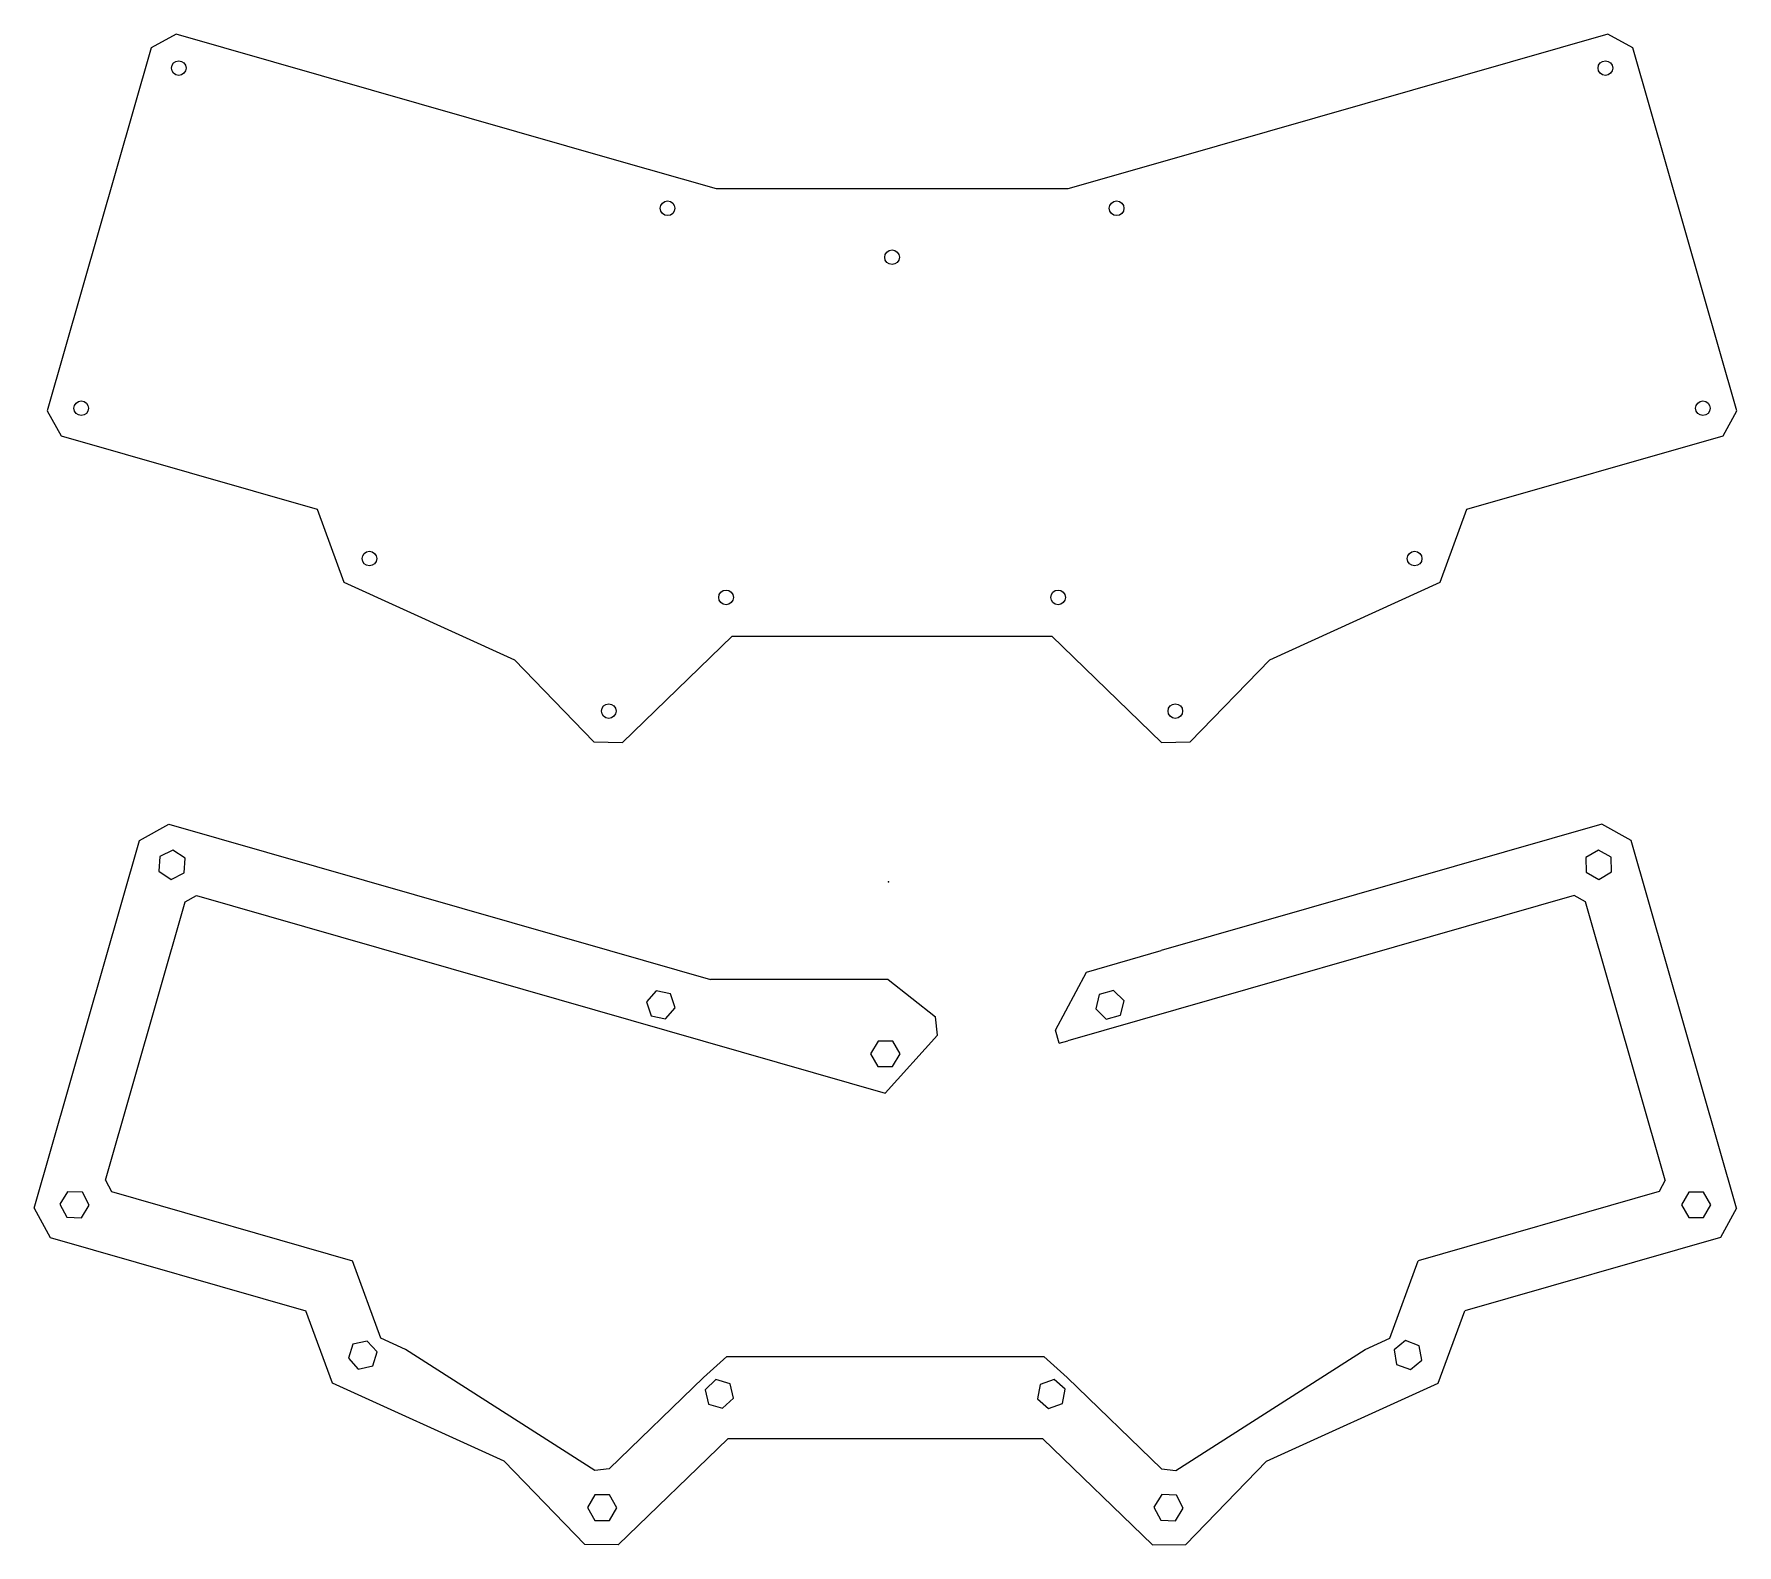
# Model space of a CAD drawing. Header units: millimetres. Extents: x -187 to 185, y -145 to 185.
import ezdxf

# ---------------------------------------------------------------- set-up
doc = ezdxf.new("R2010")
doc.units = ezdxf.units.MM
doc.header["$PDSIZE"] = -1

msp = doc.modelspace()

# ---------------------------------------------------------------- linework, layer by layer
at = {"color": 7, "linetype": 'Continuous'}
for p, q in [((-155.54, 185.09), (-161, 182.06)), ((-59.8, 157.64), (-155.54, 185.09)), ((157.16, 185.09), (61.43, 157.64)), ((162.62, 182.06), (157.16, 185.09)), ((-161, 182.06), (-183.72, 102.83)), ((185.34, 102.83), (162.62, 182.06)), ((-37.56, 151.26), (-59.8, 157.64)), ((61.43, 157.64), (39.18, 151.26)), ((39.18, 151.26), (-37.56, 151.26)), ((-183.72, 102.83), (-180.69, 97.37)), ((182.31, 97.37), (185.34, 102.83)), ((-180.69, 97.37), (-124.73, 81.33)), ((126.35, 81.33), (182.31, 97.37)), ((-124.73, 81.33), (-118.89, 65.4)), ((120.52, 65.4), (126.35, 81.33)), ((-118.89, 65.4), (-81.67, 48.48)), ((83.3, 48.48), (120.52, 65.4)), ((-58.05, 30.42), (-34.09, 53.61)), ((-34.09, 53.61), (35.72, 53.61)), ((35.72, 53.61), (59.67, 30.42)), ((-81.67, 48.48), (-64.29, 30.52)), ((65.91, 30.52), (83.3, 48.48)), ((-64.29, 30.52), (-58.05, 30.42)), ((59.67, 30.42), (65.91, 30.52)), ((-163.57, 9), (-157.17, 12.54)), ((-157.17, 12.54), (-60.91, -15.05)), ((155.85, 12.54), (59.6, -15.05)), ((162.26, 9), (155.85, 12.54)), ((-186.58, -71.27), (-163.57, 9)), ((185.27, -71.27), (162.26, 9)), ((-159.12, 5.49), (-159.33, 2.29)), ((-156.24, 6.91), (-159.12, 5.49)), ((-153.57, 5.12), (-156.24, 6.91)), ((-153.78, 1.92), (-153.57, 5.12)), ((155.1, 6.91), (152.34, 5.28)), ((152.34, 5.28), (152.38, 2.07)), ((157.9, 5.34), (155.1, 6.91)), ((157.94, 2.13), (157.9, 5.34)), ((-159.33, 2.29), (-156.66, 0.5)), ((-156.66, 0.5), (-153.78, 1.92)), ((152.38, 2.07), (155.18, 0.49)), ((155.18, 0.49), (157.94, 2.13)), ((-153.57, -4.4), (-151.1, -3.03)), ((-151.1, -3.03), (-0.66, -46.16)), ((149.79, -3.03), (39.23, -34.72)), ((152.26, -4.4), (149.79, -3.03)), ((-171.01, -65.2), (-153.57, -4.4)), ((169.69, -65.2), (152.26, -4.4)), ((-60.91, -15.05), (-38.84, -21.38)), ((43.26, -19.74), (59.6, -15.05)), ((-0.04, -21.38), (-38.84, -21.38)), ((-0.04, -21.38), (10.32, -29.49)), ((36.49, -32.39), (43.26, -19.74)), ((-50.7, -23.85), (-52.84, -26.25)), ((-47.56, -24.5), (-50.7, -23.85)), ((-46.55, -27.55), (-47.56, -24.5)), ((46.07, -24.67), (45.29, -27.79)), ((49.16, -23.79), (46.07, -24.67)), ((51.47, -26.02), (49.16, -23.79)), ((50.69, -29.13), (51.47, -26.02)), ((-52.84, -26.25), (-51.83, -29.3)), ((-51.83, -29.3), (-48.69, -29.95)), ((-48.69, -29.95), (-46.55, -27.55)), ((10.71, -33.52), (10.32, -29.49)), ((45.29, -27.79), (47.6, -30.02)), ((47.6, -30.02), (50.69, -29.13)), ((37.32, -35.27), (36.49, -32.39)), ((-2.25, -34.79), (-3.87, -37.57)), ((0.96, -34.81), (-2.25, -34.79)), ((-0.66, -46.16), (10.71, -33.52)), ((2.55, -37.6), (0.96, -34.81)), ((37.32, -35.27), (39.23, -34.72)), ((-3.87, -37.57), (-2.28, -40.35)), ((-2.28, -40.35), (0.93, -40.37)), ((0.93, -40.37), (2.55, -37.6)), ((-171.01, -65.2), (-169.64, -67.68)), ((169.69, -65.2), (168.32, -67.68)), ((-179.25, -67.71), (-180.95, -70.43)), ((-180.95, -70.43), (-179.45, -73.27)), ((-176.04, -67.83), (-179.25, -67.71)), ((-174.54, -70.67), (-176.04, -67.83)), ((-169.64, -67.68), (-117.03, -82.76)), ((168.32, -67.68), (115.71, -82.76)), ((174.83, -67.77), (173.22, -70.55)), ((173.22, -70.55), (174.83, -73.33)), ((178.04, -67.77), (174.83, -67.77)), ((179.64, -70.55), (178.04, -67.77)), ((178.04, -73.33), (179.64, -70.55)), ((-186.58, -71.27), (-183.04, -77.67)), ((-179.45, -73.27), (-176.24, -73.39)), ((-176.24, -73.39), (-174.54, -70.67)), ((174.83, -73.33), (178.04, -73.33)), ((185.27, -71.27), (181.72, -77.67)), ((-183.04, -77.67), (-127.19, -93.68)), ((181.72, -77.67), (125.88, -93.68)), ((-110.82, -99.69), (-117.03, -82.76)), ((109.51, -99.69), (115.71, -82.76)), ((-121.39, -109.5), (-127.19, -93.68)), ((120.08, -109.5), (125.88, -93.68)), ((-113.84, -100.32), (-116.97, -101.02)), ((-111.66, -102.68), (-113.84, -100.32)), ((-105.43, -102.15), (-110.82, -99.69)), ((104.11, -102.15), (109.51, -99.69)), ((112.95, -100.21), (110.48, -102.25)), ((115.96, -101.34), (112.95, -100.21)), ((-116.97, -101.02), (-117.93, -104.08)), ((-117.93, -104.08), (-115.76, -106.44)), ((-112.62, -105.74), (-111.66, -102.68)), ((-64.1, -128.54), (-105.43, -102.15)), ((-35.3, -103.69), (-40.4, -108.27)), ((-35.3, -103.69), (33.99, -103.69)), ((33.99, -103.69), (39.09, -108.27)), ((62.79, -128.54), (104.11, -102.15)), ((110.48, -102.25), (111, -105.42)), ((116.49, -104.5), (115.96, -101.34)), ((-115.76, -106.44), (-112.62, -105.74)), ((111, -105.42), (114.01, -106.54)), ((114.01, -106.54), (116.49, -104.5)), ((-83.9, -126.55), (-121.39, -109.5)), ((-40.4, -108.27), (-60.98, -128.23)), ((-37.65, -108.73), (-39.99, -110.93)), ((-39.99, -110.93), (-39.26, -114.06)), ((-34.58, -109.66), (-37.65, -108.73)), ((-33.85, -112.78), (-34.58, -109.66)), ((33.18, -109.76), (32.58, -112.91)), ((36.21, -108.7), (33.18, -109.76)), ((38.64, -110.8), (36.21, -108.7)), ((38.04, -113.96), (38.64, -110.8)), ((39.09, -108.27), (59.67, -128.23)), ((82.59, -126.55), (120.08, -109.5)), ((-39.26, -114.06), (-36.19, -114.98)), ((-36.19, -114.98), (-33.85, -112.78)), ((32.58, -112.91), (35, -115.01)), ((35, -115.01), (38.04, -113.96)), ((-59, -144.83), (-35.04, -121.63)), ((33.72, -121.63), (-35.04, -121.63)), ((57.68, -144.83), (33.72, -121.63)), ((-66.31, -144.71), (-83.9, -126.55)), ((-60.98, -128.23), (-64.1, -128.54)), ((59.67, -128.23), (62.79, -128.54)), ((65, -144.71), (82.59, -126.55)), ((59.73, -133.84), (58.01, -136.55)), ((62.94, -133.98), (59.73, -133.84)), ((-64.12, -133.9), (-65.74, -136.68)), ((-65.74, -136.68), (-64.14, -139.46)), ((-60.91, -133.92), (-64.12, -133.9)), ((-60.93, -139.48), (-59.32, -136.7)), ((-59.32, -136.7), (-60.91, -133.92)), ((58.01, -136.55), (59.49, -139.4)), ((62.7, -139.54), (64.42, -136.83)), ((64.42, -136.83), (62.94, -133.98)), ((-64.14, -139.46), (-60.93, -139.48)), ((59.49, -139.4), (62.7, -139.54)), ((-59, -144.83), (-66.31, -144.71)), ((57.68, -144.83), (65, -144.71))]:
    msp.add_line(p, q, dxfattribs=at)
for centre in [(-154.98, 177.65), (156.61, 177.65), (-48.23, 147.04), (49.85, 147.04), (0.81, 136.36), (-176.28, 103.39), (177.9, 103.39), (-113.33, 70.56), (114.95, 70.56), (-35.45, 62.08), (37.08, 62.08), (-61.06, 37.25), (62.68, 37.25)]:
    msp.add_circle(centre, 1.6, dxfattribs=at)
msp.add_point((0, 0), dxfattribs=at)

doc.saveas('drawing.dxf')
